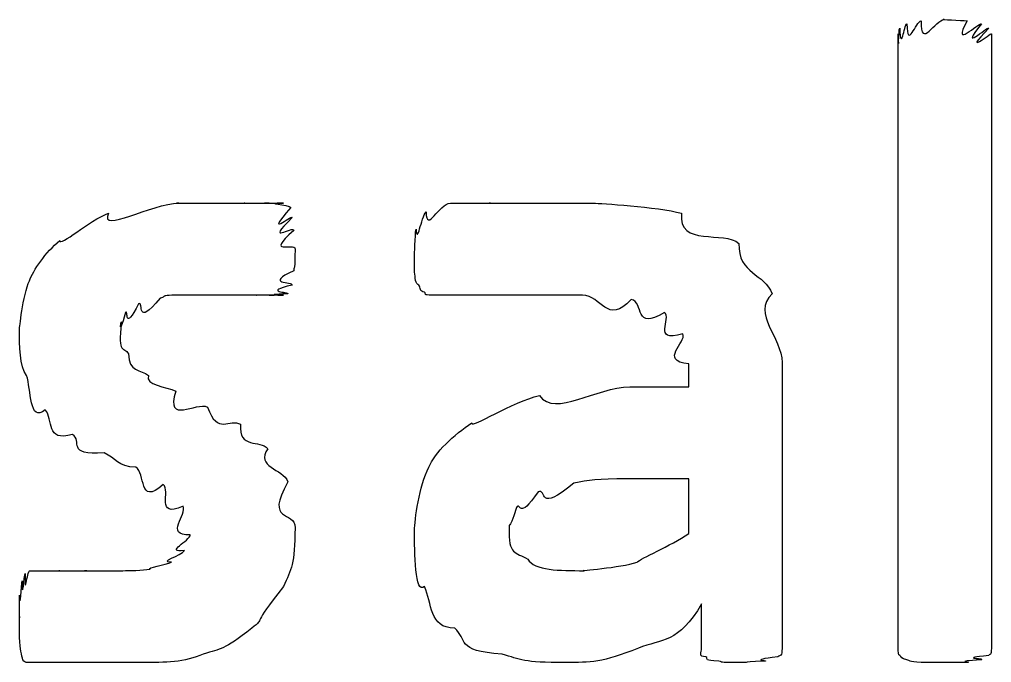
# Model space of a CAD drawing. Header units: millimetres. Extents: x 0 to 216, y 0 to 279.
# Drawn here: x 60.441 to 64.174, y 67.122 to 69.591 of the extents above; entities that cross this region are included whole.
import ezdxf

# ---------------------------------------------------------------- set-up
doc = ezdxf.new("R2010")
doc.units = ezdxf.units.MM
doc.layers.get('0').update_dxf_attribs({"linetype": 'CONTINUOUS'})

msp = doc.modelspace()

# ---------------------------------------------------------------- linework, layer by layer
at = {"color": 0}
for p, q in [((63.8157, 67.1766), (63.8157, 69.5357)), ((64.1738, 69.5357), (64.1738, 67.1766)), ((63.0107, 68.18), (63.0107, 68.2681)), ((63.3691, 68.2734), (63.3691, 67.1766)), ((62.7849, 68.18), (63.0107, 68.18)), ((63.0107, 67.8272), (62.7736, 67.8272)), ((63.0107, 67.6176), (63.0107, 67.8272)), ((61.499, 67.6395), (61.499, 67.6395)), ((63.0604, 67.1766), (63.0604, 67.3474))]:
    msp.add_line(p, q, dxfattribs=at)
for points in [[(63.8485, 69.5745), (63.8514, 69.4697), (63.8817, 69.5854), (63.9039, 69.5854)], [(63.9039, 69.5854), (63.8997, 69.4725), (63.959, 69.5911), (63.9921, 69.5911)], [(63.9921, 69.5911), (63.9699, 69.5911), (64.0581, 69.5882), (64.0803, 69.5854)], [(64.0803, 69.5854), (64.0168, 69.4697), (64.1244, 69.5812), (64.1354, 69.5745)], [(63.8157, 69.5357), (63.8157, 69.4436), (63.8168, 69.5494), (63.821, 69.5579)], [(63.821, 69.5579), (63.8267, 69.4588), (63.8376, 69.5702), (63.8485, 69.5745)], [(64.1354, 69.5745), (64.0429, 69.4588), (64.1586, 69.5646), (64.1629, 69.5579)], [(64.1629, 69.5579), (64.0539, 69.4436), (64.1738, 69.5427), (64.1738, 69.5357)], [(60.7826, 68.8467), (60.7452, 68.767), (60.9494, 68.8855), (61.0528, 68.8855)], [(61.0528, 68.8855), (61.0097, 68.8855), (61.141, 68.8855), (61.1851, 68.8855)], [(61.1851, 68.8855), (61.2151, 68.8855), (61.269, 68.8855), (61.3061, 68.8855)], [(61.3061, 68.8855), (61.2895, 68.8855), (61.3738, 68.8855), (61.3999, 68.8855)], [(61.3999, 68.8855), (61.3406, 68.8855), (61.444, 68.8855), (61.4549, 68.8855)], [(61.4549, 68.8855), (61.3668, 68.8855), (61.4786, 68.8799), (61.4825, 68.8689)], [(62.0021, 68.8523), (62.0049, 68.767), (62.0518, 68.8855), (62.0959, 68.8855)], [(62.0959, 68.8855), (62.0931, 68.8855), (62.1908, 68.8855), (62.2501, 68.8855)], [(62.2501, 68.8855), (62.2117, 68.8855), (62.3715, 68.8855), (62.4374, 68.8855)], [(62.4374, 68.8855), (62.4649, 68.8855), (62.5768, 68.8855), (62.647, 68.8855)], [(62.647, 68.8855), (62.6664, 68.8855), (62.8908, 68.8717), (62.9832, 68.8467)], [(60.5952, 68.7419), (60.5952, 68.7158), (60.7081, 68.8206), (60.7826, 68.8467)], [(61.4825, 68.8689), (61.3738, 68.7447), (61.4881, 68.8439), (61.4881, 68.8301)], [(61.9637, 68.786), (61.9689, 68.7229), (61.9827, 68.8301), (62.0021, 68.8523)], [(62.9832, 68.8467), (62.968, 68.7158), (63.1486, 68.7821), (63.2037, 68.731)], [(61.4881, 68.8301), (61.3777, 68.7201), (61.4938, 68.8026), (61.4938, 68.7807)], [(61.4938, 68.7807), (61.3805, 68.6788), (61.499, 68.738), (61.499, 68.7091)], [(61.958, 68.6869), (61.958, 68.6788), (61.9594, 68.7641), (61.9637, 68.786)], [(60.4795, 68.5878), (60.4919, 68.6276), (60.5427, 68.6978), (60.5952, 68.7419)], [(63.2037, 68.731), (63.1994, 68.6125), (63.3042, 68.6153), (63.3307, 68.538)], [(61.499, 68.7091), (61.499, 68.6209), (61.4962, 68.6513), (61.4938, 68.6262)], [(61.958, 68.6209), (61.958, 68.6125), (61.958, 68.665), (61.958, 68.6869)], [(61.4938, 68.6262), (61.3777, 68.5726), (61.4909, 68.5849), (61.4881, 68.5712)], [(61.9746, 68.5712), (61.9608, 68.5726), (61.9608, 68.6015), (61.958, 68.6209)], [(60.4407, 68.4057), (60.4407, 68.3962), (60.4531, 68.5327), (60.4795, 68.5878)], [(61.4881, 68.5712), (61.3696, 68.5437), (61.4786, 68.5451), (61.4715, 68.538)], [(61.9965, 68.5437), (61.976, 68.5465), (61.9813, 68.5602), (61.9746, 68.5712)], [(62.024, 68.5327), (61.9912, 68.5327), (62.0035, 68.5352), (61.9965, 68.5437)], [(60.9808, 68.5214), (60.8845, 68.4029), (60.9205, 68.5105), (60.8983, 68.4996)], [(61.1022, 68.5327), (60.9547, 68.5327), (61.0168, 68.5285), (60.9808, 68.5214)], [(61.2401, 68.5327), (61.1685, 68.5327), (61.1533, 68.5327), (61.1022, 68.5327)], [(61.3449, 68.5327), (61.2482, 68.5327), (61.28, 68.5327), (61.2401, 68.5327)], [(61.4165, 68.5327), (61.3075, 68.5327), (61.3738, 68.5327), (61.3449, 68.5327)], [(61.4549, 68.5327), (61.3449, 68.5327), (61.4345, 68.5327), (61.4165, 68.5327)], [(61.4715, 68.538), (61.3586, 68.5327), (61.462, 68.5327), (61.4549, 68.5327)], [(62.0959, 68.5327), (62.0159, 68.5327), (62.0377, 68.5327), (62.024, 68.5327)], [(62.2169, 68.5327), (62.0818, 68.5327), (62.1288, 68.5327), (62.0959, 68.5327)], [(62.3824, 68.5327), (62.2956, 68.5327), (62.2639, 68.5327), (62.2169, 68.5327)], [(62.6029, 68.5327), (62.4237, 68.5327), (62.4487, 68.5327), (62.3824, 68.5327)], [(62.7902, 68.5161), (62.6967, 68.4142), (62.6759, 68.5327), (62.6029, 68.5327)], [(62.9172, 68.4664), (62.7987, 68.392), (62.8414, 68.5052), (62.7902, 68.5161)], [(63.3307, 68.538), (63.2506, 68.4583), (63.3691, 68.3729), (63.3691, 68.2734)], [(60.8485, 68.4664), (60.8182, 68.3588), (60.8323, 68.4417), (60.8323, 68.428)], [(60.8983, 68.4996), (60.8404, 68.3853), (60.8598, 68.4802), (60.8485, 68.4664)], [(62.9888, 68.3839), (62.8646, 68.3479), (62.95, 68.4445), (62.9172, 68.4664)], [(60.8323, 68.428), (60.8182, 68.2971), (60.8404, 68.3398), (60.8598, 68.3066)], [(60.4682, 68.224), (60.4407, 68.2597), (60.4407, 68.3355), (60.4407, 68.4057)], [(63.0107, 68.2681), (62.895, 68.2819), (63.0026, 68.3507), (62.9888, 68.3839)], [(60.8598, 68.3066), (60.8598, 68.235), (60.9064, 68.2487), (60.9367, 68.224)], [(60.5398, 68.0918), (60.4767, 68.0392), (60.4862, 68.1715), (60.4682, 68.224)], [(60.9367, 68.224), (60.9215, 68.1867), (61.0044, 68.1814), (61.0415, 68.1634)], [(62.4374, 68.1468), (62.4981, 68.0614), (62.6551, 68.18), (62.7849, 68.18)], [(61.0415, 68.1634), (60.9988, 68.0325), (61.1216, 68.1246), (61.1628, 68.1027)], [(62.1785, 68.042), (62.1743, 68.0173), (62.3341, 68.1246), (62.4374, 68.1468)], [(60.6446, 67.9979), (60.5398, 67.9662), (60.573, 68.0544), (60.5398, 68.0918)], [(61.1628, 68.1027), (61.2013, 67.9923), (61.2482, 68.0614), (61.2895, 68.0364)], [(61.2895, 68.0364), (61.2814, 67.9401), (61.3639, 67.9785), (61.3943, 67.9429)], [(62.013, 67.8713), (62.0353, 67.9263), (62.1083, 67.9979), (62.1785, 68.042)], [(60.766, 67.9263), (60.6171, 67.9154), (60.6848, 67.9718), (60.6446, 67.9979)], [(61.3943, 67.9429), (61.3449, 67.8713), (61.4521, 67.867), (61.4715, 67.8159)], [(60.8873, 67.8713), (60.8182, 67.8737), (60.8101, 67.9069), (60.766, 67.9263)], [(60.9921, 67.8049), (60.8954, 67.7196), (60.9272, 67.8519), (60.8873, 67.8713)], [(61.958, 67.6286), (61.958, 67.6684), (61.976, 67.8007), (62.013, 67.8713)], [(61.069, 67.7224), (60.9589, 67.6727), (61.0249, 67.7831), (60.9921, 67.8049)], [(61.4715, 67.8159), (61.3805, 67.6533), (61.499, 67.7086), (61.499, 67.6395)], [(62.5697, 67.8106), (62.4279, 67.6906), (62.4678, 67.7912), (62.4321, 67.7774)], [(62.7736, 67.8272), (62.6593, 67.8272), (62.6276, 67.8215), (62.5697, 67.8106)], [(62.4321, 67.7774), (62.3549, 67.6617), (62.3672, 67.7414), (62.3492, 67.7168)], [(61.0969, 67.612), (60.9946, 67.6092), (61.087, 67.6921), (61.069, 67.7224)], [(62.3492, 67.7168), (62.3175, 67.6134), (62.3217, 67.6684), (62.3217, 67.6395)], [(61.0747, 67.5513), (60.9946, 67.5432), (61.0969, 67.5901), (61.0969, 67.612)], [(61.499, 67.6395), (61.499, 67.4991), (61.4839, 67.4797), (61.4549, 67.4137)], [(61.9965, 67.4137), (61.958, 67.3777), (61.958, 67.5474), (61.958, 67.6286)], [(62.3217, 67.6395), (62.3175, 67.5322), (62.3454, 67.5474), (62.3933, 67.5185)], [(62.8124, 67.5072), (62.8248, 67.521), (62.9405, 67.5693), (63.0107, 67.6176)], [(61.0249, 67.5072), (60.9699, 67.5072), (61.0637, 67.5322), (61.0747, 67.5513)], [(60.9424, 67.4797), (60.9258, 67.4853), (61.003, 67.4963), (61.0249, 67.5072)], [(62.3933, 67.5185), (62.417, 67.4744), (62.5161, 67.4744), (62.6085, 67.4744)], [(62.6085, 67.4744), (62.5821, 67.4744), (62.7489, 67.4853), (62.8124, 67.5072)], [(60.4516, 67.4356), (60.4516, 67.3446), (60.4587, 67.4592), (60.4629, 67.4631)], [(60.4629, 67.4631), (60.4587, 67.3559), (60.4711, 67.4744), (60.4795, 67.4744)], [(60.4795, 67.4744), (60.4767, 67.4744), (60.5042, 67.4744), (60.5236, 67.4744)], [(60.5236, 67.4744), (60.518, 67.4744), (60.5688, 67.4744), (60.5952, 67.4744)], [(60.5952, 67.4744), (60.573, 67.4744), (60.6584, 67.4744), (60.7, 67.4744)], [(60.7, 67.4744), (60.6531, 67.4744), (60.7854, 67.4744), (60.8376, 67.4744)], [(60.8376, 67.4744), (60.8623, 67.4744), (60.912, 67.4758), (60.9424, 67.4797)], [(60.4407, 67.3806), (60.4435, 67.3156), (60.4478, 67.4204), (60.4516, 67.4356)], [(61.4549, 67.4137), (61.3255, 67.2539), (61.389, 67.298), (61.3336, 67.2539)], [(62.1122, 67.2539), (62.013, 67.2539), (62.0254, 67.3502), (61.9965, 67.4137)], [(60.4407, 67.298), (60.4407, 67.2715), (60.4407, 67.3587), (60.4407, 67.3806)], [(63.0604, 67.3474), (62.9722, 67.1946), (62.9059, 67.2123), (62.8177, 67.1766)], [(60.4464, 67.1657), (60.4407, 67.1834), (60.4407, 67.2426), (60.4407, 67.298)], [(61.3336, 67.2539), (61.2193, 67.1657), (61.2193, 67.1766), (61.1463, 67.1544)], [(62.2942, 67.1544), (62.1122, 67.1657), (62.1633, 67.2098), (62.1122, 67.2539)], [(60.4739, 67.1216), (60.4516, 67.1216), (60.4531, 67.1354), (60.4464, 67.1657)], [(62.8177, 67.1766), (62.6773, 67.1216), (62.636, 67.1216), (62.5369, 67.1216)], [(63.077, 67.1435), (63.0453, 67.1435), (63.0604, 67.1615), (63.0604, 67.1766)], [(63.3691, 67.1766), (63.3691, 67.1435), (63.3635, 67.1505), (63.3525, 67.1435)], [(63.821, 67.1491), (63.8157, 67.1463), (63.8157, 67.1657), (63.8157, 67.1766)], [(64.1738, 67.1766), (64.171, 67.1463), (64.1696, 67.1558), (64.1629, 67.1491)], [(60.5345, 67.1216), (60.4767, 67.1216), (60.4876, 67.1216), (60.4739, 67.1216)], [(60.628, 67.1216), (60.5289, 67.1216), (60.5592, 67.1216), (60.5345, 67.1216)], [(60.7603, 67.1216), (60.6062, 67.1216), (60.6683, 67.1216), (60.628, 67.1216)], [(60.9148, 67.1216), (60.8182, 67.1216), (60.8072, 67.1216), (60.7603, 67.1216)], [(61.1463, 67.1544), (61.0761, 67.1216), (60.9988, 67.1216), (60.9148, 67.1216)], [(62.5369, 67.1216), (62.3729, 67.1216), (62.3672, 67.1326), (62.2942, 67.1544)], [(63.1264, 67.1269), (63.0671, 67.1283), (63.088, 67.1354), (63.077, 67.1435)], [(63.2146, 67.1216), (63.1112, 67.1216), (63.1486, 67.123), (63.1264, 67.1269)], [(63.3028, 67.1269), (63.1885, 67.1216), (63.2548, 67.1216), (63.2146, 67.1216)], [(63.3525, 67.1435), (63.2284, 67.1283), (63.325, 67.1297), (63.3028, 67.1269)], [(63.8485, 67.1326), (63.8267, 67.1354), (63.8281, 67.1449), (63.821, 67.1491)], [(63.9039, 67.1216), (63.8514, 67.1241), (63.8623, 67.1283), (63.8485, 67.1326)], [(63.9921, 67.1216), (63.8997, 67.1216), (63.9286, 67.1216), (63.9039, 67.1216)], [(64.0803, 67.1216), (63.9699, 67.1216), (64.0278, 67.1216), (63.9921, 67.1216)], [(64.1354, 67.1326), (64.0168, 67.1241), (64.105, 67.1241), (64.0803, 67.1216)], [(64.1629, 67.1491), (64.0429, 67.1354), (64.1491, 67.1393), (64.1354, 67.1326)]]:
    msp.add_open_spline(points, degree=3, dxfattribs=at)

doc.saveas('drawing.dxf')
